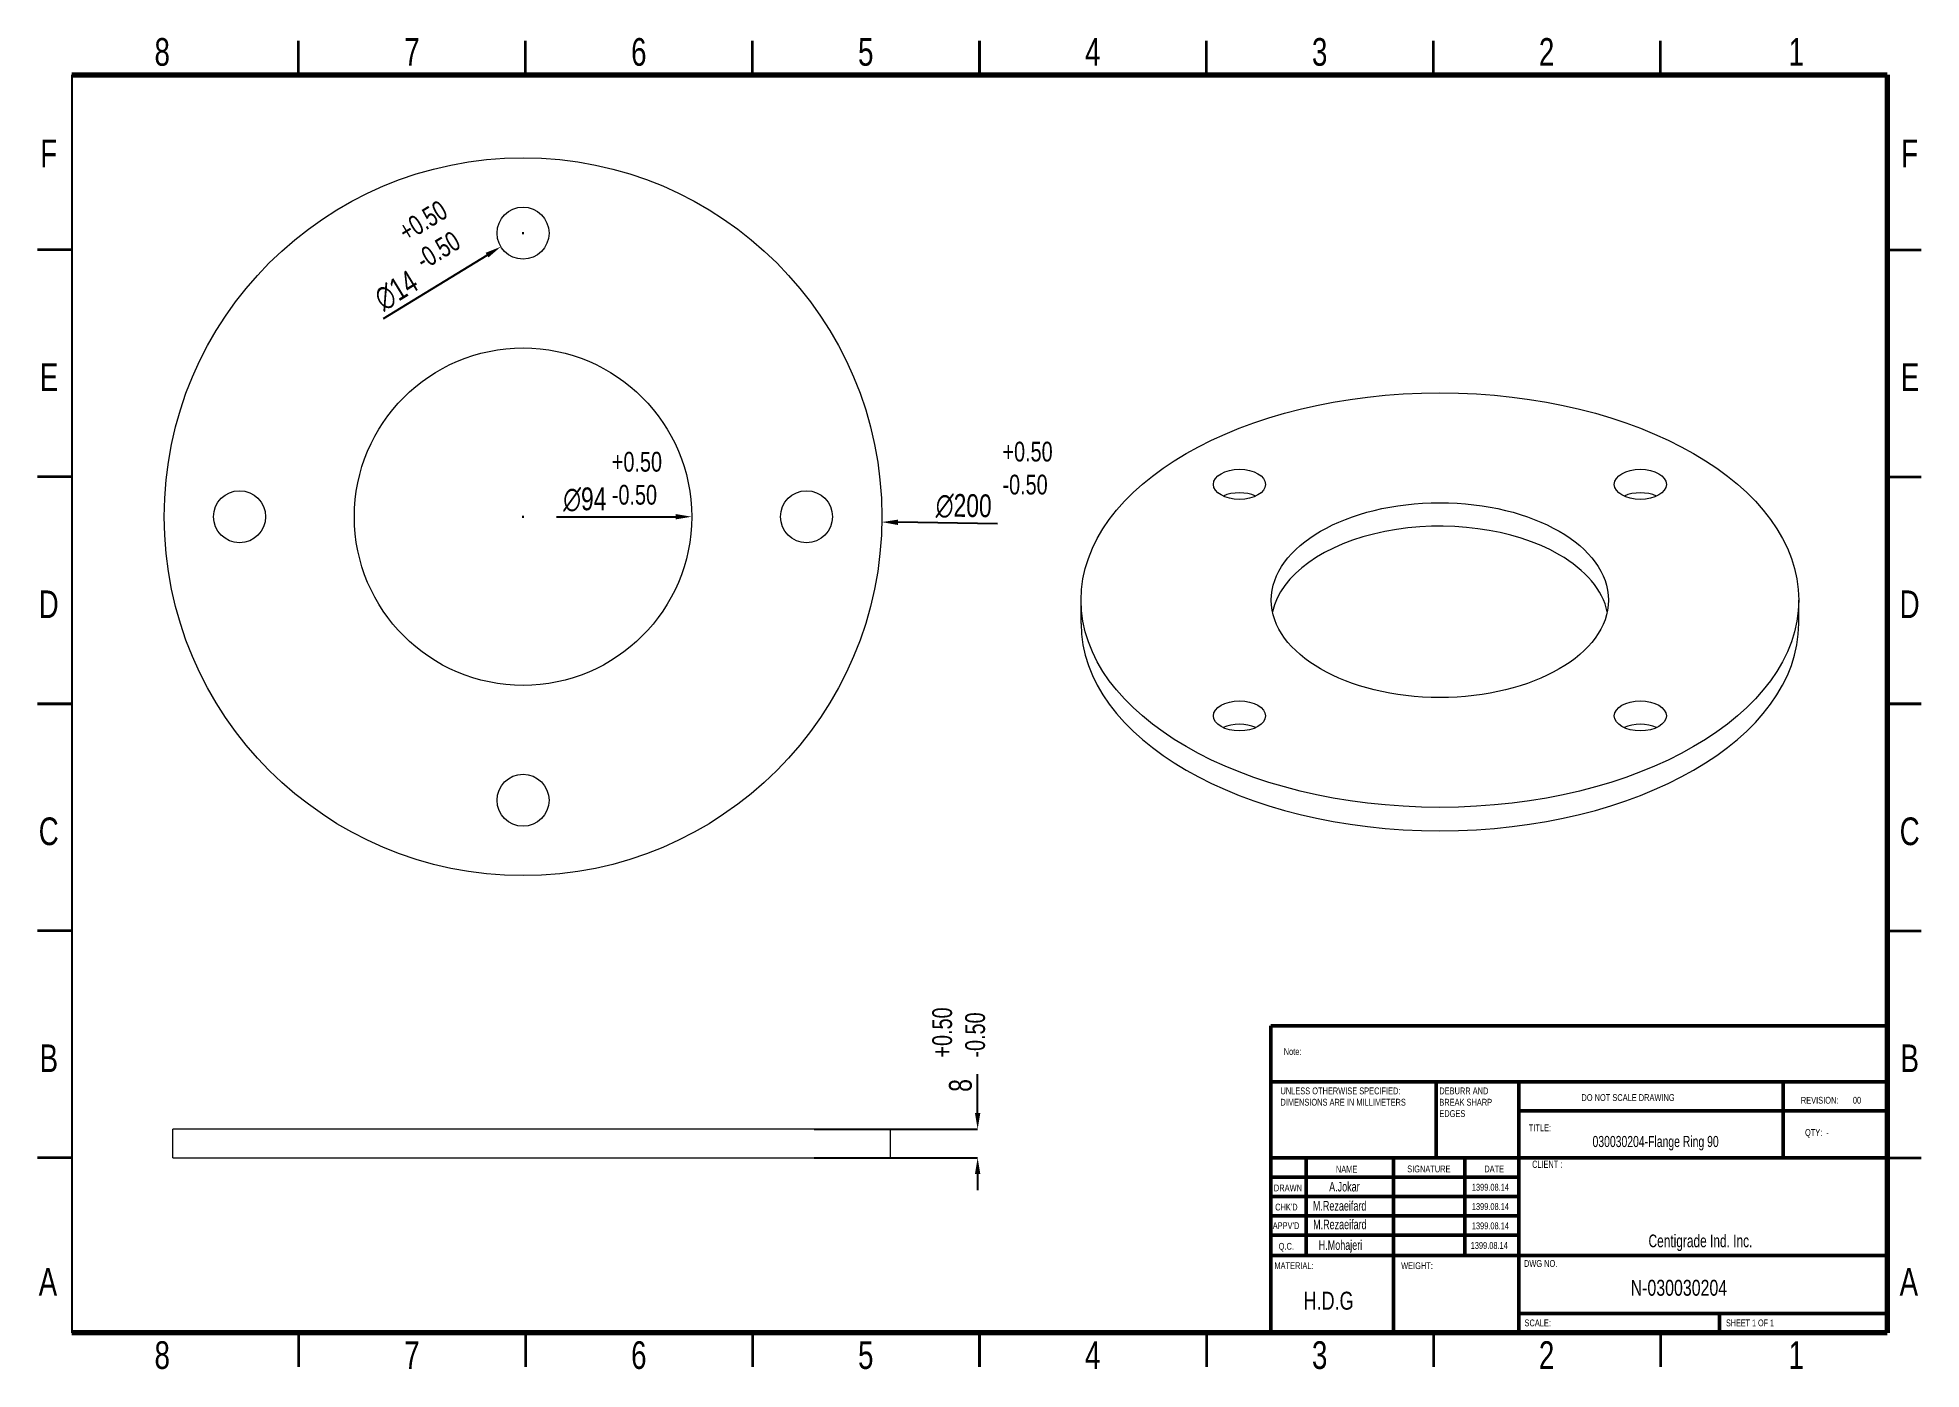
# Model space of a CAD drawing. Header units: millimetres. Extents: x 3290 to 3815, y 1511 to 1882.
import ezdxf

# ---------------------------------------------------------------- set-up
doc = ezdxf.new("R2010")
doc.units = ezdxf.units.MM
doc.styles.add('SLDTEXTSTYLE0', font='TXT', dxfattribs={"width": 0.75})
doc.styles.add('SLDTEXTSTYLE1', font='TXT', dxfattribs={"width": 0.686449})
doc.styles.add('SLDTEXTSTYLE2', font='TXT', dxfattribs={"width": 0.652778})
doc.styles.add('SLDTEXTSTYLE3', font='TXT', dxfattribs={"width": 0.692308})
doc.styles.add('SLDTEXTSTYLE4', font='TXT', dxfattribs={"width": 0.7})
doc.styles.add('SLDTEXTSTYLE5', font='TXT', dxfattribs={"width": 0.678571})
doc.dimstyles.new('SLDDIMSTYLE30', dxfattribs={"dimscale": 3, "dimtxt": 2.116667, "dimasz": 1.5, "dimexe": 0, "dimexo": 0.0625, "dimgap": 0.529167, "dimtad": 1, "dimdec": 0, "dimrnd": 1e-09, "dimzin": 12, "dimdsep": 46, "dimtxsty": 'SLDTEXTSTYLE0', "dimcen": 0.09, "dimadec": 0, "dimazin": 3, "dimtfac": 1, "dimtdec": 0, "dimtofl": 0, "dimtmove": 0, "dimatfit": 3, "dimfxl": 1, "dimfrac": 2, "dimtolj": 1, "dimtzin": 12, "dimarcsym": 0})

# ---------------------------------------------------------------- blocks, each defined once
blk = doc.blocks.new('SW_NOTE_62')
at = {"color": 0, "linetype": 'Continuous', "lineweight": 0, "char_height": 1.5, "attachment_point": 1, "style": 'SLDTEXTSTYLE0'}
for s, insert in [('UNLESS OTHERWISE SPECIFIED:', (0, 1.93)), ('DIMENSIONS ARE IN MILLIMETERS', (0, -0.57))]:
    blk.add_mtext(s, dxfattribs=dict(at, insert=insert))
blk = doc.blocks.new('SW_NOTE_63')
at = {"color": 0, "linetype": 'Continuous', "lineweight": 0, "char_height": 1.5, "attachment_point": 1, "style": 'SLDTEXTSTYLE0'}
for s, insert in [('DEBURR AND', (0, 1.93)), ('BREAK SHARP', (0, -0.57)), ('EDGES', (0, -3.07))]:
    blk.add_mtext(s, dxfattribs=dict(at, insert=insert))
blk = doc.blocks.new('a')
at = {"color": 0, "linetype": 'Continuous', "lineweight": 0}
for centre, radius in [((197.35, 112.35), 100), ((197.35, 191.35), 7.25), ((197.35, 112.35), 47), ((118.35, 112.35), 7.25), ((276.35, 112.35), 7.25), ((197.35, 33.35), 7.25)]:
    blk.add_circle(centre, radius, dxfattribs=at)
blk = doc.blocks.new('*D12')
at = {"color": 0, "lineweight": -2, "transparency": 16777216}
blk.add_line((3434.63, 1748.16), (3467.84, 1748.16), dxfattribs=at)
at = {"color": 0, "transparency": 16777216}
blk.add_solid([(3467.84, 1748.91), (3467.84, 1747.41), (3472.34, 1748.16)], dxfattribs=at)
at = {"layer": 'Defpoints', "color": 0, "transparency": 16777216}
for p in [(3378.34, 1748.16), (3472.34, 1748.16)]:
    blk.add_point(p, dxfattribs=at)
at = {"color": 0, "transparency": 16777216, "insert": (3442.57, 1752.93), "char_height": 6.35, "attachment_point": 5, "style": 'SLDTEXTSTYLE0'}
blk.add_mtext('\\A1;∅94', dxfattribs=at)
blk = doc.blocks.new('*D13')
at = {"color": 0, "lineweight": -2, "transparency": 16777216}
for p, q in [((3425.07, 1748.16), (3425.61, 1748.16)), ((3425.34, 1747.89), (3425.34, 1748.43)), ((3557.62, 1746.18), (3529.83, 1746.6))]:
    blk.add_line(p, q, dxfattribs=at)
at = {"color": 0, "transparency": 16777216}
blk.add_solid([(3529.84, 1747.35), (3529.81, 1745.85), (3525.33, 1746.67)], dxfattribs=at)
at = {"layer": 'Defpoints', "color": 0, "transparency": 16777216}
for p in [(3325.35, 1749.66), (3525.33, 1746.67)]:
    blk.add_point(p, dxfattribs=at)
at = {"color": 0, "transparency": 16777216, "insert": (3548.17, 1751.09), "char_height": 6.35, "attachment_point": 5, "rotation": 359.1425, "style": 'SLDTEXTSTYLE0'}
blk.add_mtext('\\A1;∅200', dxfattribs=at)
blk = doc.blocks.new('*D14')
at = {"color": 0, "lineweight": -2, "transparency": 16777216}
for p, q in [((3425.07, 1827.16), (3425.61, 1827.16)), ((3425.34, 1826.89), (3425.34, 1827.43)), ((3386.41, 1803.37), (3415.31, 1821.04))]:
    blk.add_line(p, q, dxfattribs=at)
at = {"color": 0, "transparency": 16777216}
blk.add_solid([(3414.92, 1821.68), (3415.7, 1820.4), (3419.15, 1823.38)], dxfattribs=at)
at = {"layer": 'Defpoints', "color": 0, "transparency": 16777216}
for p in [(3431.52, 1830.94), (3419.15, 1823.38)]:
    blk.add_point(p, dxfattribs=at)
at = {"color": 0, "transparency": 16777216, "insert": (3390.03, 1811.16), "char_height": 6.35, "attachment_point": 5, "rotation": 31.435, "style": 'SLDTEXTSTYLE0'}
blk.add_mtext('\\A1;∅14', dxfattribs=at)
blk = doc.blocks.new('*D15')
at = {"color": 0, "lineweight": -2, "transparency": 16777216}
for p, q in [((3552.04, 1582.04), (3552.04, 1592.89)), ((3506.49, 1577.54), (3552.04, 1577.54)), ((3506.49, 1569.54), (3552.04, 1569.54)), ((3552.04, 1565.04), (3552.04, 1560.54))]:
    blk.add_line(p, q, dxfattribs=at)
at = {"color": 0, "transparency": 16777216}
for points in [[(3551.29, 1582.04), (3552.79, 1582.04), (3552.04, 1577.54)], [(3551.29, 1565.04), (3552.79, 1565.04), (3552.04, 1569.54)]]:
    blk.add_solid(points, dxfattribs=at)
at = {"layer": 'Defpoints', "color": 0, "transparency": 16777216}
for p in [(3506.3, 1577.54), (3506.3, 1569.54), (3552.04, 1569.54)]:
    blk.add_point(p, dxfattribs=at)
at = {"color": 0, "transparency": 16777216, "insert": (3547.27, 1589.72), "char_height": 6.35, "attachment_point": 5, "rotation": 90, "style": 'SLDTEXTSTYLE0'}
blk.add_mtext('\\A1;8', dxfattribs=at)

msp = doc.modelspace()

# ---------------------------------------------------------------- linework, layer by layer
at = {"color": 7, "linetype": 'Continuous', "lineweight": 35}
for p, q in [((3362.81, 1871.24), (3362.81, 1880.73)), ((3426.06, 1871.24), (3426.06, 1880.73)), ((3489.31, 1871.24), (3489.31, 1880.73)), ((3552.56, 1880.73), (3552.56, 1871.24)), ((3552.56, 1871.24), (3552.56, 1880.73)), ((3615.81, 1871.24), (3615.81, 1880.73)), ((3679.06, 1871.24), (3679.06, 1880.73)), ((3742.31, 1871.24), (3742.31, 1880.73)), ((3299.56, 1822.54), (3290.07, 1822.54)), ((3805.56, 1822.54), (3815.04, 1822.54)), ((3299.56, 1759.29), (3290.07, 1759.29)), ((3805.56, 1759.29), (3815.04, 1759.29)), ((3290.07, 1696.04), (3299.56, 1696.04)), ((3299.56, 1696.04), (3290.07, 1696.04)), ((3815.04, 1696.04), (3805.56, 1696.04)), ((3805.56, 1696.04), (3815.04, 1696.04)), ((3299.56, 1632.79), (3290.07, 1632.79)), ((3805.56, 1632.79), (3815.04, 1632.79)), ((3299.56, 1569.54), (3290.07, 1569.54)), ((3805.56, 1569.54), (3815.04, 1569.54)), ((3362.81, 1520.84), (3362.81, 1511.35)), ((3426.06, 1520.84), (3426.06, 1511.35)), ((3489.31, 1520.84), (3489.31, 1511.35)), ((3552.56, 1511.35), (3552.56, 1520.84)), ((3552.56, 1520.84), (3552.56, 1511.35)), ((3615.81, 1520.84), (3615.81, 1511.35)), ((3679.06, 1520.84), (3679.06, 1511.35)), ((3742.31, 1520.84), (3742.31, 1511.35))]:
    msp.add_line(p, q, dxfattribs=at)
at = {"color": 7, "linetype": 'Continuous', "lineweight": 70}
for p, q in [((3299.56, 1871.24), (3805.56, 1871.24)), ((3805.56, 1871.24), (3805.56, 1520.84)), ((3805.56, 1520.84), (3299.56, 1520.84))]:
    msp.add_line(p, q, dxfattribs=at)
msp.add_line((3299.56, 1871.24), (3299.56, 1520.84))
at = {"color": 0, "linetype": 'Continuous', "lineweight": 0, "extrusion": (0, 0.816497, 0.57735)}
for p, q in [((3580.87, 1718.39), (3580.87, 1724.93)), ((3780.87, 1718.39), (3780.87, 1724.93))]:
    msp.add_line(p, q, dxfattribs=at)
at = {"color": 7, "linetype": 'Continuous', "lineweight": 50}
for p, q in [((3633.77, 1606.35), (3805.56, 1606.35)), ((3633.77, 1606.35), (3633.77, 1590.73)), ((3633.77, 1590.73), (3805.56, 1590.73)), ((3633.77, 1590.73), (3633.77, 1521.16)), ((3679.82, 1590.73), (3679.82, 1569.54)), ((3702.84, 1590.73), (3702.84, 1520.84)), ((3776.58, 1569.54), (3776.58, 1590.73)), ((3805.56, 1582.67), (3702.84, 1582.67)), ((3805.56, 1569.54), (3633.77, 1569.54)), ((3643.64, 1569.54), (3643.64, 1542.34)), ((3667.91, 1569.54), (3667.91, 1521.16)), ((3687.79, 1569.54), (3687.79, 1542.34)), ((3702.84, 1521.16), (3702.84, 1569.54)), ((3702.84, 1564.16), (3633.77, 1564.16)), ((3702.84, 1558.79), (3633.77, 1558.79)), ((3702.84, 1553.41), (3633.77, 1553.41)), ((3702.84, 1548.04), (3633.77, 1548.04)), ((3646.93, 1542.34), (3633.77, 1542.34)), ((3646.93, 1542.34), (3805.56, 1542.34)), ((3702.84, 1526.22), (3805.56, 1526.22)), ((3758.75, 1520.84), (3758.75, 1526.22))]:
    msp.add_line(p, q, dxfattribs=at)
at = {"color": 0, "linetype": 'Continuous', "lineweight": 0, "extrusion": (2.22045e-16, 1, 2.22045e-16)}
for p, q in [((3527.76, 1577.54), (3327.76, 1577.54)), ((3327.76, 1569.54), (3327.76, 1577.54)), ((3527.76, 1569.54), (3527.76, 1577.54)), ((3327.76, 1569.54), (3527.76, 1569.54))]:
    msp.add_line(p, q, dxfattribs=at)
at = {"color": 0, "linetype": 'Continuous', "lineweight": 0}
for centre, major_axis in [((3680.87, 1724.93), (100, 0)), ((3625.01, 1757.18), (7.25, 0)), ((3736.73, 1757.18), (7.25, 0)), ((3680.87, 1724.93), (47, 0)), ((3625.01, 1692.67), (7.25, 0)), ((3736.73, 1692.67), (7.25, 0))]:
    msp.add_ellipse(centre, major_axis=major_axis, ratio=0.57735, dxfattribs=at)
for centre, major_axis, start_param, end_param in [((3625.01, 1750.64), (7.25, 0), 0.895075, 2.246518), ((3736.73, 1750.64), (7.25, 0), 0.895075, 2.246518), ((3680.87, 1718.39), (47, 0), 0.785398, 3.020942), ((3680.87, 1718.39), (47, 0), 0.120651, 0.785398), ((3680.87, 1718.39), (100, 0), 3.141593, 6.283185), ((3625.01, 1686.14), (7.25, 0), 0.895075, 2.246518), ((3736.73, 1686.14), (7.25, 0), 0.895075, 2.246518)]:
    msp.add_ellipse(centre, major_axis=major_axis, ratio=0.57735, start_param=start_param, end_param=end_param, dxfattribs=at)

# ---------------------------------------------------------------- block references
msp.add_blockref('a', (3227.99, 1635.82))
at = {"color": 7, "linetype": 'Continuous', "lineweight": 0, "xscale": 1.264993817774811, "yscale": 1.264993817774811, "zscale": 1.264993817774811}
for name, p in [('SW_NOTE_62', (3636.44, 1586.71)), ('SW_NOTE_63', (3680.71, 1586.71))]:
    msp.add_blockref(name, p, dxfattribs=at)

# ---------------------------------------------------------------- texts
at = {"color": 7, "linetype": 'Continuous', "lineweight": 0}
for s, insert, char_height, attachment_point, style in [('8', (3324.78, 1881.51), 7.71, 2, 'SLDTEXTSTYLE0'), ('7', (3394.36, 1881.51), 7.71, 2, 'SLDTEXTSTYLE0'), ('6', (3457.61, 1881.51), 7.71, 2, 'SLDTEXTSTYLE0'), ('5', (3520.86, 1881.51), 7.71, 2, 'SLDTEXTSTYLE0'), ('4', (3584.11, 1881.51), 7.71, 2, 'SLDTEXTSTYLE0'), ('3', (3647.36, 1881.51), 7.71, 2, 'SLDTEXTSTYLE0'), ('2', (3710.61, 1881.51), 7.71, 2, 'SLDTEXTSTYLE0'), ('1', (3780.18, 1881.51), 7.71, 2, 'SLDTEXTSTYLE0'), ('F', (3293.15, 1853.19), 7.71, 2, 'SLDTEXTSTYLE0'), ('F', (3811.8, 1853.19), 7.71, 2, 'SLDTEXTSTYLE0'), ('E', (3293.25, 1790.88), 7.71, 2, 'SLDTEXTSTYLE0'), ('E', (3811.9, 1790.88), 7.71, 2, 'SLDTEXTSTYLE0'), ('D', (3293.15, 1727.63), 7.71, 2, 'SLDTEXTSTYLE0'), ('D', (3811.79, 1727.63), 7.71, 2, 'SLDTEXTSTYLE0'), ('C', (3293.15, 1664.38), 7.71, 2, 'SLDTEXTSTYLE0'), ('C', (3811.8, 1664.38), 7.71, 2, 'SLDTEXTSTYLE0'), ('B', (3293.18, 1601.14), 7.71, 2, 'SLDTEXTSTYLE0'), ('Note:', (3637.35, 1600.11), 1.897, 1, 'SLDTEXTSTYLE0'), ('B', (3811.82, 1601.14), 7.71, 2, 'SLDTEXTSTYLE0'), ('DO NOT SCALE DRAWING', (3720.32, 1587.29), 1.8975, 1, 'SLDTEXTSTYLE0'), ('REVISION:       00', (3781.47, 1586.54), 1.8975, 1, 'SLDTEXTSTYLE2'), ('TITLE:', (3705.64, 1578.86), 1.897, 1, 'SLDTEXTSTYLE0'), ('030030204-Flange Ring 90', (3723.41, 1575.65), 3.0992, 1, 'SLDTEXTSTYLE4'), ('QTY:  -', (3782.63, 1577.56), 1.897, 1, 'SLDTEXTSTYLE5'), ('NAME', (3651.89, 1567.33), 1.897, 1, 'SLDTEXTSTYLE0'), ('SIGNATURE', (3671.76, 1567.41), 1.897, 1, 'SLDTEXTSTYLE0'), ('DATE', (3693.25, 1567.41), 1.897, 1, 'SLDTEXTSTYLE0'), ('CLIENT :', (3706.58, 1568.76), 2.008, 1, 'SLDTEXTSTYLE4'), ('DRAWN', (3634.59, 1562.12), 1.897, 1, 'SLDTEXTSTYLE1'), ('A.Jokar', (3650.01, 1562.86), 2.678, 1, 'SLDTEXTSTYLE4'), ('1399.08.14', (3689.77, 1562.31), 1.897, 1, 'SLDTEXTSTYLE0'), ("CHK'D", (3634.96, 1556.78), 1.897, 1, 'SLDTEXTSTYLE0'), ('M.Rezaeifard', (3645.48, 1557.52), 2.6776, 1, 'SLDTEXTSTYLE4'), ('1399.08.14', (3689.77, 1556.93), 1.897, 1, 'SLDTEXTSTYLE0'), ("APPV'D", (3634.28, 1551.6), 1.897, 1, 'SLDTEXTSTYLE0'), ('M.Rezaeifard', (3645.54, 1552.34), 2.6776, 1, 'SLDTEXTSTYLE4'), ('1399.08.14', (3689.77, 1551.55), 1.897, 1, 'SLDTEXTSTYLE0'), ('Q.C.', (3635.94, 1545.85), 1.897, 1, 'SLDTEXTSTYLE0'), ('H.Mohajeri', (3647.1, 1546.59), 2.678, 1, 'SLDTEXTSTYLE4'), ('1399.08.14', (3689.45, 1546.08), 1.897, 1, 'SLDTEXTSTYLE0'), ('Centigrade Ind. Inc.', (3739.02, 1548.18), 3.542, 1, 'SLDTEXTSTYLE4'), ('A', (3292.93, 1538.83), 7.71, 2, 'SLDTEXTSTYLE0'), ('MATERIAL:', (3634.75, 1540.45), 1.897, 1, 'SLDTEXTSTYLE0'), ('WEIGHT:', (3670.07, 1540.45), 1.896, 1, 'SLDTEXTSTYLE0'), ('DWG NO.', (3704.3, 1541.06), 1.897, 1, 'SLDTEXTSTYLE0'), ('A', (3811.57, 1538.83), 7.71, 2, 'SLDTEXTSTYLE0'), ('N-030030204', (3734.02, 1535.56), 4.4275, 1, 'SLDTEXTSTYLE0'), ('H.D.G', (3642.88, 1532.25), 5, 1, 'SLDTEXTSTYLE0'), ('SCALE:', (3704.45, 1524.51), 1.897, 1, 'SLDTEXTSTYLE0'), ('SHEET 1 OF 1', (3760.62, 1524.51), 1.8975, 1, 'SLDTEXTSTYLE3'), ('8', (3324.78, 1518.45), 7.71, 2, 'SLDTEXTSTYLE0'), ('7', (3394.36, 1518.45), 7.71, 2, 'SLDTEXTSTYLE0'), ('6', (3457.61, 1518.45), 7.71, 2, 'SLDTEXTSTYLE0'), ('5', (3520.86, 1518.45), 7.71, 2, 'SLDTEXTSTYLE0'), ('4', (3584.11, 1518.45), 7.71, 2, 'SLDTEXTSTYLE0'), ('3', (3647.36, 1518.45), 7.71, 2, 'SLDTEXTSTYLE0'), ('2', (3710.61, 1518.45), 7.71, 2, 'SLDTEXTSTYLE0'), ('1', (3780.18, 1518.45), 7.71, 2, 'SLDTEXTSTYLE0')]:
    msp.add_mtext(s, dxfattribs=dict(at, insert=insert, char_height=char_height, attachment_point=attachment_point, style=style))
at = {"char_height": 5.511, "attachment_point": 1, "style": 'SLDTEXTSTYLE0'}
for insert, rotation in [((3390.01, 1829.31), 31.435), ((3539.39, 1597.48), 90)]:
    msp.add_mtext_dynamic_manual_height_columns('+0.50\\P-0.50', width=31.5553, gutter_width=17.5, heights=[0], dxfattribs=dict(at, insert=insert, rotation=rotation))
for insert in [(3450.09, 1766.23), (3558.96, 1769.06)]:
    msp.add_mtext_dynamic_manual_height_columns('+0.50\\P-0.50', width=31.5553, gutter_width=17.5, heights=[0], dxfattribs=dict(at, insert=insert))

# ---------------------------------------------------------------- dimensions: what is measured, and where the dimension line sits
for p1, p2, picture, middle in [((3431.52, 1830.94), (3419.15, 1823.38), '*D14', (3392.51, 1807.1)), ((3325.35, 1749.66), (3525.33, 1746.67), '*D13', (3548.1, 1746.33)), ((3378.34, 1748.16), (3472.34, 1748.16), '*D12', (3442.57, 1748.16))]:
    dim = msp.add_diameter_dim_2p(p1=p1, p2=p2, dimstyle='SLDDIMSTYLE30')
    dim.commit()
    dim.dimension.update_dxf_attribs({"geometry": picture, "text_midpoint": middle, "dimtype": 163})
dim = msp.add_linear_dim(base=(3552.04, 1569.54), p1=(3506.3, 1577.54), p2=(3506.3, 1569.54), angle=90, dimstyle='SLDDIMSTYLE30')
dim.commit()
dim.dimension.update_dxf_attribs({"geometry": '*D15', "text_midpoint": (3552.04, 1589.72), "dimtype": 160})

doc.saveas('drawing.dxf')
